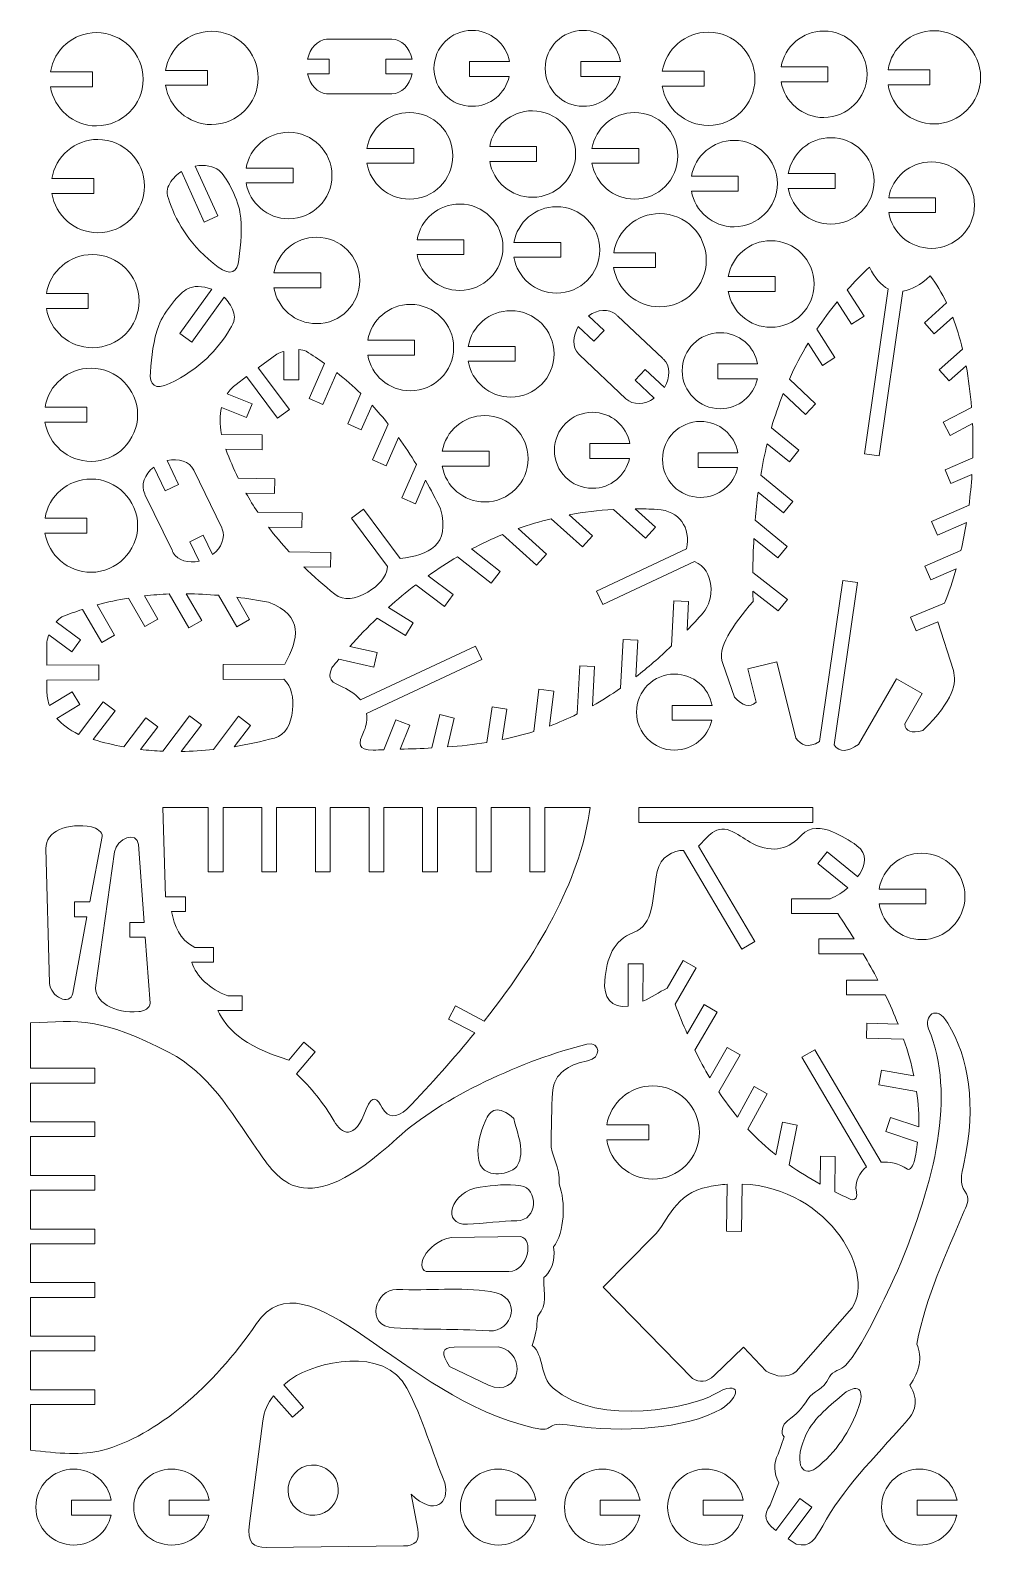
# Model space of a CAD drawing. Header units: millimetres. Extents: x -44 to 217, y -20 to 184.
# Drawn here: x 89.8 to 217.1, y -19.6 to 183.7 of the extents above; entities that cross this region are included whole.
import ezdxf

# ---------------------------------------------------------------- set-up
doc = ezdxf.new("R2010")
doc.units = ezdxf.units.MM
doc.linetypes.add('K5LT_THIN', pattern=[0])
doc.layers.add('Layer 1', color=7, linetype='Continuous')

msp = doc.modelspace()

# ---------------------------------------------------------------- linework, layer by layer
at = {"layer": 'Layer 1', "color": 7, "linetype": 'K5LT_THIN', "lineweight": 18}
for p, q in [((129.46, 182.53), (129.46, 182.53)), ((129.46, 182.53), (129.46, 182.53)), ((138.04, 182.53), (129.83, 182.53)), ((126.93, 179.88), (129.82, 179.88)), ((129.82, 179.88), (129.82, 177.89)), ((137.4, 177.89), (137.4, 179.88)), ((137.4, 179.88), (140.93, 179.88)), ((148.63, 177.55), (148.63, 179.54)), ((148.63, 179.54), (153.97, 179.54)), ((163.51, 177.55), (163.51, 179.54)), ((163.51, 179.54), (168.85, 179.54)), ((98.12, 178.18), (92.5, 178.18)), ((98.12, 176.18), (98.12, 178.18)), ((113.53, 178.37), (107.91, 178.37)), ((113.53, 176.37), (113.53, 178.37)), ((129.82, 177.89), (126.93, 177.89)), ((140.93, 177.89), (137.4, 177.89)), ((153.93, 177.55), (148.63, 177.55)), ((168.81, 177.55), (163.51, 177.55)), ((180.05, 178.25), (174.43, 178.25)), ((180.05, 176.25), (180.05, 178.25)), ((190.35, 178.84), (196.62, 178.84)), ((196.62, 178.84), (196.62, 176.85)), ((210.28, 178.45), (204.66, 178.45)), ((210.28, 176.45), (210.28, 178.45)), ((92.5, 176.18), (98.12, 176.18)), ((107.91, 176.37), (113.53, 176.37)), ((129.46, 175.24), (129.64, 175.23)), ((129.64, 175.23), (138.22, 175.23)), ((174.43, 176.25), (180.05, 176.25)), ((196.62, 176.85), (190.35, 176.85)), ((204.66, 176.45), (210.28, 176.45)), ((134.87, 167.91), (141.14, 167.91)), ((141.14, 167.91), (141.14, 165.92)), ((151.32, 168.15), (157.59, 168.15)), ((157.59, 168.15), (157.59, 166.16)), ((165.01, 167.91), (171.28, 167.91)), ((171.28, 167.91), (171.28, 165.92)), ((113.09, 158.04), (110.03, 164.82)), ((111.88, 165.55), (114.9, 158.86)), ((118.7, 165.27), (124.98, 165.27)), ((124.98, 165.27), (124.98, 163.28)), ((141.14, 165.92), (134.87, 165.92)), ((157.59, 166.16), (151.32, 166.16)), ((171.28, 165.92), (165.01, 165.92)), ((98.3, 163.88), (92.69, 163.88)), ((98.3, 161.88), (98.3, 163.88)), ((124.98, 163.28), (118.7, 163.28)), ((178.34, 164.19), (184.61, 164.19)), ((184.61, 164.19), (184.61, 162.2)), ((191.31, 164.55), (197.58, 164.55)), ((197.58, 164.55), (197.58, 162.56)), ((92.68, 161.88), (98.3, 161.88)), ((184.61, 162.2), (178.34, 162.2)), ((197.58, 162.56), (191.31, 162.56)), ((204.75, 161.31), (211.03, 161.31)), ((211.03, 161.31), (211.03, 159.32)), ((114.9, 158.86), (113.09, 158.04)), ((211.03, 159.32), (204.75, 159.32)), ((141.59, 155.66), (147.87, 155.66)), ((147.87, 155.66), (147.87, 153.68)), ((154.56, 155.3), (160.84, 155.3)), ((160.84, 155.3), (160.84, 153.32)), ((147.87, 153.68), (141.59, 153.68)), ((160.84, 153.32), (154.56, 153.32)), ((173.54, 153.94), (167.93, 153.94)), ((173.54, 151.94), (173.54, 153.94)), ((122.42, 151.22), (128.7, 151.22)), ((128.7, 151.22), (128.7, 149.23)), ((167.92, 151.94), (173.54, 151.94)), ((183.26, 150.74), (189.53, 150.74)), ((189.53, 150.74), (189.53, 148.75)), ((97.57, 148.47), (91.95, 148.47)), ((97.57, 146.47), (97.57, 148.47)), ((114.09, 149.05), (109.81, 143.09)), ((128.7, 149.23), (122.42, 149.23)), ((189.53, 148.75), (183.26, 148.75)), ((201.45, 145.45), (199.21, 148.95)), ((204.69, 149.08), (201.53, 127.01)), ((203.49, 126.73), (206.66, 148.77)), ((91.95, 146.47), (97.57, 146.47)), ((111.43, 141.93), (115.76, 147.98)), ((197.86, 147.37), (199.78, 144.38)), ((212.51, 147.21), (209.53, 144.56)), ((164.55, 145.5), (166.64, 143.52)), ((168.2, 145.69), (168.2, 145.69)), ((168.2, 145.69), (168.2, 145.69)), ((174.44, 139.8), (168.48, 145.43)), ((199.78, 144.38), (201.45, 145.45)), ((209.53, 144.56), (210.85, 143.08)), ((210.85, 143.08), (213.33, 145.28)), ((109.81, 143.09), (111.43, 141.93)), ((165.28, 142.07), (163.18, 144.05)), ((166.64, 143.52), (165.28, 142.07)), ((197.56, 139.91), (195.14, 143.68)), ((122.81, 140.36), (120.33, 138.52)), ((123.77, 136.89), (123.76, 140.71)), ((125.75, 140.96), (125.76, 136.9)), ((134.99, 142.22), (141.26, 142.22)), ((141.26, 142.22), (141.26, 140.23)), ((148.44, 141.37), (154.71, 141.37)), ((154.71, 141.37), (154.71, 139.39)), ((163.19, 140.39), (163.33, 140.26)), ((193.97, 141.83), (195.89, 138.84)), ((214.64, 141.03), (211.52, 138.25)), ((120.33, 138.52), (124.49, 132.95)), ((127.14, 134.41), (129.19, 139.11)), ((141.26, 140.23), (134.99, 140.23)), ((154.71, 139.39), (148.44, 139.39)), ((163.33, 140.26), (169.56, 134.36)), ((170.79, 136.86), (172.15, 138.31)), ((172.15, 138.31), (174.72, 135.88)), ((181.86, 137.04), (181.86, 139.03)), ((181.86, 139.03), (187.2, 139.03)), ((195.89, 138.84), (197.56, 139.91)), ((211.52, 138.25), (212.84, 136.76)), ((212.84, 136.76), (215.12, 138.79)), ((118.73, 137.33), (117.35, 136.3)), ((122.9, 131.76), (118.73, 137.33)), ((125.76, 136.9), (123.77, 136.89)), ((130.83, 137.89), (128.97, 133.61)), ((173.36, 134.43), (170.79, 136.86)), ((187.17, 137.04), (181.86, 137.04)), ((194.97, 133.69), (191.45, 137.01)), ((116.18, 135.03), (119.49, 133.68)), ((128.97, 133.61), (127.14, 134.41)), ((132.3, 131.02), (134.06, 135.06)), ((190.62, 135.06), (193.6, 132.24)), ((97.38, 133.24), (91.77, 133.24)), ((97.38, 131.24), (97.38, 133.24)), ((118.74, 131.84), (115.4, 133.2)), ((119.49, 133.68), (118.74, 131.84)), ((124.49, 132.95), (122.9, 131.76)), ((135.56, 133.52), (134.12, 130.22)), ((193.6, 132.24), (194.97, 133.69)), ((215.85, 133.21), (212.05, 131.23)), ((91.76, 131.24), (97.38, 131.24)), ((134.12, 130.22), (132.3, 131.02)), ((135.64, 126.17), (137.74, 130.98)), ((192.71, 127.46), (189.04, 130.45)), ((212.05, 131.23), (212.98, 129.46)), ((212.98, 129.46), (215.98, 131.04)), ((115.39, 129.6), (120.85, 129.52)), ((120.85, 129.52), (120.83, 127.54)), ((139.11, 129.16), (137.46, 125.37)), ((164.74, 126.38), (164.74, 128.36)), ((164.74, 128.36), (170.08, 128.36)), ((188.48, 128.34), (191.45, 125.92)), ((108.12, 126.08), (109.66, 122.9)), ((120.83, 127.54), (116, 127.6)), ((137.46, 125.37), (135.64, 126.17)), ((144.96, 127.33), (151.23, 127.33)), ((151.23, 127.33), (151.23, 125.34)), ((170.05, 126.38), (164.74, 126.38)), ((179.22, 125.15), (179.22, 127.14)), ((179.22, 127.14), (184.56, 127.14)), ((191.45, 125.92), (192.71, 127.46)), ((201.53, 127.01), (203.49, 126.73)), ((216, 126.44), (212.3, 124.83)), ((107.87, 122.03), (106.33, 125.21)), ((115.43, 117.08), (111.69, 124.8)), ((139.55, 121.08), (141.5, 125.56)), ((151.23, 125.34), (144.96, 125.34)), ((184.52, 125.15), (179.22, 125.15)), ((191.91, 120.61), (187.61, 124.11)), ((212.3, 124.83), (213.09, 123)), ((213.09, 123), (215.9, 124.22)), ((109.66, 122.9), (107.87, 122.03)), ((117.63, 123.73), (122.54, 123.66)), ((122.54, 123.66), (122.51, 121.67)), ((142.74, 123.44), (141.37, 120.29)), ((105.2, 121.45), (108.78, 114.07)), ((122.51, 121.67), (118.68, 121.72)), ((141.37, 120.29), (139.55, 121.08)), ((187.26, 121.83), (190.65, 119.07)), ((190.65, 119.07), (191.91, 120.61)), ((215.51, 120.1), (210.5, 117.92)), ((97.38, 118.38), (91.77, 118.38)), ((97.38, 116.38), (97.38, 118.38)), ((120.25, 119.19), (126.21, 119.1)), ((126.21, 119.1), (126.18, 117.11)), ((132.81, 118.38), (134.4, 119.57)), ((137.65, 111.87), (132.81, 118.38)), ((134.4, 119.57), (139.34, 112.96)), ((159.56, 118.3), (163.74, 114.52)), ((165.08, 116), (161.96, 118.82)), ((167.91, 119.54), (172.2, 115.67)), ((173.53, 117.15), (170.79, 119.63)), ((191.15, 114.58), (186.86, 118.08)), ((210.5, 117.92), (211.29, 116.1)), ((91.76, 116.38), (97.38, 116.38)), ((111.18, 115.21), (112.97, 116.08)), ((112.97, 116.08), (114.22, 113.49)), ((115.51, 116.91), (115.43, 117.08)), ((126.18, 117.11), (121.68, 117.18)), ((153.04, 116.17), (157.6, 112.05)), ((158.93, 113.53), (155.12, 116.97)), ((163.74, 114.52), (165.08, 116)), ((172.2, 115.67), (173.53, 117.15)), ((211.29, 116.1), (215.17, 117.79)), ((112.43, 112.62), (111.18, 115.21)), ((124.46, 113.86), (130.04, 113.78)), ((152.74, 111.24), (148.9, 114.24)), ((177.69, 114.26), (165.62, 108.59)), ((186.7, 115.65), (189.89, 113.04)), ((189.89, 113.04), (191.15, 114.58)), ((214.43, 114.02), (209.6, 111.92)), ((108.95, 113.73), (108.95, 113.73)), ((130.01, 111.8), (126.42, 111.85)), ((130.04, 113.78), (130.01, 111.8)), ((147.01, 113.2), (151.52, 109.67)), ((157.6, 112.05), (158.93, 113.53)), ((166.47, 106.79), (178.74, 112.56)), ((209.6, 111.92), (210.39, 110.09)), ((146.45, 108.14), (143.08, 110.66)), ((151.52, 109.67), (152.74, 111.24)), ((191.19, 107.49), (186.56, 111.11)), ((198.6, 110.01), (195.5, 88.44)), ((200.57, 109.73), (198.6, 110.01)), ((210.39, 110.09), (213.8, 111.58)), ((105.07, 107.96), (106.87, 104.85)), ((111.04, 103.67), (108.41, 108.21)), ((110.69, 108.24), (112.76, 104.66)), ((117.45, 103.8), (115, 108.03)), ((117.45, 107.77), (119.17, 104.8)), ((141.41, 109.43), (145.27, 106.55)), ((145.27, 106.55), (146.45, 108.14)), ((165.62, 108.59), (166.47, 106.79)), ((186.57, 108.58), (189.96, 105.93)), ((197.45, 87.98), (200.57, 109.73)), ((99.37, 101.71), (96.79, 106.15)), ((98.75, 106.75), (101.09, 102.71)), ((105.15, 103.85), (102.94, 107.66)), ((141.08, 104.35), (137.77, 106.39)), ((175.97, 107.3), (175.66, 101.25)), ((177.96, 107.19), (175.97, 107.3)), ((177.76, 103.36), (177.96, 107.19)), ((189.96, 105.93), (191.19, 107.49)), ((212.23, 106.98), (207.65, 105.1)), ((93.26, 104.48), (96.54, 102.07)), ((106.87, 104.85), (105.15, 103.85)), ((112.76, 104.66), (111.04, 103.67)), ((119.17, 104.8), (117.45, 103.8)), ((136.26, 104.99), (140.03, 102.66)), ((140.03, 102.66), (141.08, 104.35)), ((207.65, 105.1), (208.41, 103.26)), ((208.41, 103.26), (211.32, 104.46)), ((211.32, 104.46), (213.43, 97.97)), ((92, 101.76), (92.02, 98.66)), ((95.37, 100.47), (92.28, 102.73)), ((96.54, 102.07), (95.37, 100.47)), ((101.09, 102.71), (99.37, 101.71)), ((169.18, 102.13), (168.85, 95.59)), ((171.17, 102.03), (169.18, 102.13)), ((170.91, 97.12), (171.17, 102.03)), ((136.24, 100.36), (132.59, 101.17)), ((149.41, 101.23), (134.04, 94.01)), ((135.81, 98.41), (136.24, 100.36)), ((150.25, 99.43), (149.41, 101.23)), ((92.02, 98.66), (98.97, 98.71)), ((98.97, 98.71), (98.98, 96.72)), ((115.62, 98.76), (123.87, 98.81)), ((115.63, 96.77), (115.62, 98.76)), ((131.11, 99.46), (135.81, 98.41)), ((134.82, 92.18), (150.25, 99.43)), ((163.38, 98.59), (163.04, 92.13)), ((165.36, 98.49), (163.38, 98.59)), ((165.09, 93.21), (165.36, 98.49)), ((184.12, 94.4), (182.56, 98.89)), ((189.75, 99.12), (185.89, 98.16)), ((185.89, 98.16), (187, 93.72)), ((192.3, 88.91), (189.75, 99.12)), ((98.98, 96.72), (92.02, 96.68)), ((92.02, 96.68), (92.03, 94.95)), ((123.75, 96.81), (115.63, 96.77)), ((205.8, 96.85), (200.72, 88.05)), ((209.24, 94.86), (205.8, 96.85)), ((92.36, 93.25), (95.42, 95.12)), ((95.42, 95.12), (96.45, 93.42)), ((96.26, 89.39), (99.57, 93.75)), ((99.57, 93.75), (101.15, 92.55)), ((157.92, 95.44), (157.24, 89.79)), ((159.9, 95.2), (157.92, 95.44)), ((159.33, 90.51), (159.9, 95.2)), ((206.91, 90.82), (209.24, 94.86)), ((96.45, 93.42), (93.37, 91.54)), ((101.15, 92.55), (98.24, 88.71)), ((102.32, 87.72), (105.29, 91.63)), ((105.29, 91.63), (106.87, 90.43)), ((107.53, 87.13), (111.13, 91.88)), ((111.13, 91.88), (112.72, 90.68)), ((114.32, 87.37), (117.69, 91.82)), ((117.69, 91.82), (119.27, 90.61)), ((144.64, 92.04), (143.59, 87.58)), ((146.57, 91.58), (144.64, 92.04)), ((145.66, 87.71), (146.57, 91.58)), ((151.64, 93.07), (150.95, 88.32)), ((153.6, 92.78), (151.64, 93.07)), ((153.01, 88.7), (153.6, 92.78)), ((175.75, 91.3), (175.75, 93.29)), ((175.75, 93.29), (181.09, 93.29)), ((106.87, 90.43), (104.56, 87.38)), ((112.72, 90.68), (110, 87.1)), ((119.27, 90.61), (117.1, 87.75)), ((138.76, 91.36), (137.16, 87.34)), ((140.61, 90.62), (138.76, 91.36)), ((139.33, 87.41), (140.61, 90.62)), ((181.05, 91.3), (175.75, 91.3)), ((107.53, 79.6), (113.62, 79.6)), ((107.92, 67.64), (107.53, 79.6)), ((113.62, 79.6), (113.62, 70.96)), ((115.61, 70.96), (115.61, 79.6)), ((115.61, 79.6), (120.8, 79.6)), ((120.8, 79.6), (120.8, 70.96)), ((122.79, 70.96), (122.79, 79.6)), ((122.79, 79.6), (127.98, 79.6)), ((127.98, 79.6), (127.98, 70.96)), ((129.97, 70.96), (129.97, 79.6)), ((129.97, 79.6), (135.16, 79.6)), ((135.16, 79.6), (135.16, 70.96)), ((137.15, 70.96), (137.15, 79.6)), ((137.15, 79.6), (142.34, 79.6)), ((142.34, 79.6), (142.34, 70.96)), ((144.33, 70.96), (144.33, 79.6)), ((144.33, 79.6), (149.52, 79.6)), ((149.52, 79.6), (149.52, 70.96)), ((151.51, 70.96), (151.51, 79.6)), ((151.51, 79.6), (156.7, 79.6)), ((156.7, 79.6), (156.7, 70.96)), ((158.69, 70.96), (158.69, 79.6)), ((158.69, 79.6), (164.76, 79.6)), ((194.61, 79.6), (171.27, 79.6)), ((171.27, 79.6), (171.27, 77.61)), ((194.61, 77.61), (194.61, 79.6)), ((171.27, 77.61), (194.61, 77.61)), ((99.41, 75.7), (97.77, 66.95)), ((92.39, 56.08), (91.89, 74.1)), ((101.07, 73.65), (98.56, 55.8)), ((105.06, 64.21), (104.29, 74.64)), ((185.09, 60.63), (177.29, 73.85)), ((179.27, 74.42), (186.81, 61.64)), ((195.26, 72.09), (196.51, 73.64)), ((196.51, 73.64), (200.61, 70.33)), ((199.29, 68.85), (195.26, 72.09)), ((113.62, 70.96), (115.61, 70.96)), ((120.8, 70.96), (122.79, 70.96)), ((127.98, 70.96), (129.97, 70.96)), ((135.16, 70.96), (137.15, 70.96)), ((142.34, 70.96), (144.33, 70.96)), ((149.52, 70.96), (151.51, 70.96)), ((156.7, 70.96), (158.69, 70.96)), ((110.58, 67.64), (107.92, 67.64)), ((110.58, 65.65), (110.58, 67.64)), ((191.75, 65.38), (191.75, 67.37)), ((191.75, 67.37), (196.93, 67.37)), ((203.46, 68.68), (209.74, 68.68)), ((209.74, 68.68), (209.74, 66.69)), ((97.77, 66.95), (95.74, 66.95)), ((95.74, 66.95), (95.74, 64.96)), ((108.73, 65.65), (110.58, 65.65)), ((197.94, 65.38), (191.75, 65.38)), ((209.74, 66.69), (203.46, 66.69)), ((97.39, 64.96), (95.48, 54.74)), ((95.74, 64.96), (97.39, 64.96)), ((103.15, 62.22), (103.15, 64.21)), ((103.15, 64.21), (105.06, 64.21)), ((105.2, 62.22), (103.15, 62.22)), ((105.85, 53.38), (105.2, 62.22)), ((186.81, 61.64), (185.09, 60.63)), ((195.39, 60.01), (195.39, 61.99)), ((195.39, 61.99), (200.14, 61.99)), ((114.33, 60.85), (111.83, 60.85)), ((114.33, 58.86), (114.33, 60.85)), ((175.1, 55.4), (177.24, 59.12)), ((177.24, 59.12), (178.96, 58.12)), ((201.34, 60), (195.39, 60.01)), ((111.41, 58.84), (111.42, 58.86)), ((111.42, 58.86), (114.33, 58.86)), ((169.85, 52.98), (169.86, 58.67)), ((169.86, 58.67), (171.85, 58.67)), ((171.85, 58.67), (171.84, 53.64)), ((178.96, 58.12), (176.16, 53.26)), ((199.09, 54.49), (199.09, 56.48)), ((199.09, 56.48), (203.29, 56.48)), ((118.18, 54.37), (116.26, 54.37)), ((118.18, 52.39), (118.18, 54.37)), ((146.75, 53.02), (145.82, 51.26)), ((150.59, 50.99), (146.75, 53.02)), ((177.77, 49.27), (180.04, 53.19)), ((180.04, 53.19), (181.76, 52.2)), ((204.29, 54.49), (199.09, 54.49)), ((114.92, 52.39), (118.18, 52.39)), ((145.82, 51.26), (149.32, 49.41)), ((181.76, 52.2), (178.8, 47.07)), ((89.81, 44.66), (89.81, 50.74)), ((201.76, 48.71), (201.81, 50.7)), ((201.81, 50.7), (206, 50.59)), ((126.45, 48.16), (124.4, 45.76)), ((125.44, 43.92), (127.96, 46.87)), ((127.96, 46.87), (126.45, 48.16)), ((180.79, 43.39), (183.13, 47.44)), ((183.13, 47.44), (184.85, 46.45)), ((193.13, 46.14), (194.84, 47.15)), ((194.84, 47.15), (203.74, 32.06)), ((206.75, 48.58), (201.76, 48.71)), ((184.85, 46.45), (181.99, 41.49)), ((201.78, 31.47), (193.13, 46.14)), ((98.45, 44.66), (89.81, 44.66)), ((98.45, 42.68), (98.45, 44.66)), ((203.44, 42.44), (203.78, 44.4)), ((203.78, 44.4), (208.13, 43.64)), ((89.81, 37.48), (89.81, 42.68)), ((89.81, 42.68), (98.45, 42.68)), ((184.51, 38.1), (186.74, 42.2)), ((188.48, 41.25), (185.91, 36.51)), ((186.74, 42.2), (188.48, 41.25)), ((208.49, 41.56), (203.44, 42.44)), ((98.45, 37.48), (89.81, 37.48)), ((98.45, 35.5), (98.45, 37.48)), ((172.61, 37.07), (167, 37.07)), ((172.61, 35.07), (172.61, 37.07)), ((189.66, 33.05), (190.54, 37.43)), ((190.54, 37.43), (192.49, 37.03)), ((192.49, 37.03), (191.42, 31.72)), ((204.38, 36.19), (205.01, 38.07)), ((205.01, 38.07), (208.77, 36.81)), ((89.81, 30.3), (89.81, 35.5)), ((89.81, 35.5), (98.45, 35.5)), ((166.99, 35.07), (172.61, 35.07)), ((208.62, 34.76), (204.38, 36.19)), ((195.56, 29.15), (195.62, 32.88)), ((195.62, 32.88), (197.6, 32.85)), ((197.6, 32.85), (197.53, 28.11)), ((98.45, 30.3), (89.81, 30.3)), ((98.45, 28.32), (98.45, 30.3)), ((183.04, 22.84), (183.12, 29.12)), ((185.11, 29.15), (185.02, 22.81)), ((89.81, 23.12), (89.81, 28.32)), ((89.81, 28.32), (98.45, 28.32)), ((98.45, 23.12), (89.81, 23.12)), ((98.45, 21.14), (98.45, 23.12)), ((185.02, 22.81), (183.04, 22.84)), ((89.81, 15.94), (89.81, 21.14)), ((89.81, 21.14), (98.45, 21.14)), ((155.48, 22.11), (146.21, 21.98)), ((173.23, 22.11), (166.52, 15.35)), ((98.45, 15.94), (89.81, 15.94)), ((98.45, 13.96), (98.45, 15.94)), ((166.52, 15.35), (178.48, 3.08)), ((89.81, 8.76), (89.81, 13.96)), ((89.81, 13.96), (98.45, 13.96)), ((192.37, 4.01), (199.51, 12.14)), ((98.45, 8.76), (89.81, 8.76)), ((98.45, 6.78), (98.45, 8.76)), ((89.81, 1.58), (89.81, 6.78)), ((89.81, 6.78), (98.45, 6.78)), ((152.5, 7.35), (146.54, 7.28)), ((181.37, 3.51), (185.3, 7.28)), ((185.3, 7.28), (188.36, 4.09)), ((145.95, 4.7), (151.18, 2.18)), ((123.73, 2.23), (126.39, -0.8)), ((98.45, 1.58), (89.81, 1.58)), ((98.45, -0.4), (98.45, 1.58)), ((124.9, -2.11), (122.35, 0.78)), ((89.81, -6.49), (89.81, -0.4)), ((89.81, -0.4), (98.45, -0.4)), ((126.39, -0.8), (124.9, -2.11)), ((120.93, -2.57), (119.15, -16.34)), ((190.75, -4.73), (189.95, -7.03)), ((190.06, -10.9), (188.86, -13.87)), ((95.31, -15.22), (95.31, -13.23)), ((95.31, -13.23), (100.65, -13.23)), ((108.41, -15.22), (108.41, -13.23)), ((108.41, -13.23), (113.75, -13.23)), ((141.68, -17.11), (140.82, -12.41)), ((152.15, -15.22), (152.15, -13.23)), ((152.15, -13.23), (157.49, -13.23)), ((166.11, -15.22), (166.11, -13.23)), ((166.11, -13.23), (171.45, -13.23)), ((179.92, -15.22), (179.92, -13.23)), ((179.92, -13.23), (185.26, -13.23)), ((189.66, -17.26), (192.87, -12.97)), ((194.46, -14.16), (191.3, -18.39)), ((192.87, -12.97), (194.46, -14.16)), ((208.56, -15.22), (208.56, -13.23)), ((208.56, -13.23), (213.9, -13.23)), ((100.61, -15.22), (95.31, -15.22)), ((113.71, -15.22), (108.41, -15.22)), ((157.45, -15.22), (152.15, -15.22)), ((171.41, -15.22), (166.11, -15.22)), ((185.22, -15.22), (179.92, -15.22)), ((213.86, -15.22), (208.56, -15.22)), ((189.36, -17.06), (189.66, -17.26)), ((121.39, -19.55), (139.77, -19.34)), ((191.3, -18.39), (192.38, -19.12))]:
    msp.add_line(p, q, dxfattribs=at)
for points, knots in [([(92.5, 178.18), (92.99, 181.15), (95.56, 183.42), (98.66, 183.42), (102.11, 183.42), (104.91, 180.62), (104.91, 173.72), (102.11, 170.93), (98.66, 170.93)], [0, 0, 0, 0, 0.333333, 0.333333, 0.333333, 0.666667, 0.666667, 1, 1, 1, 1]), ([(107.91, 178.37), (108.4, 181.33), (110.97, 183.6), (114.07, 183.6), (117.52, 183.6), (120.32, 180.8), (120.32, 173.91), (117.52, 171.11), (114.07, 171.11)], [0, 0, 0, 0, 0.333333, 0.333333, 0.333333, 0.666667, 0.666667, 1, 1, 1, 1]), ([(153.97, 179.54), (153.54, 181.92), (151.46, 183.73), (148.95, 183.73), (146.14, 183.73), (143.86, 181.45), (143.86, 178.64), (143.86, 175.83), (146.14, 173.55), (148.95, 173.55)], [0, 0, 0, 0, 0.333333, 0.333333, 0.333333, 0.666667, 0.666667, 0.666667, 1, 1, 1, 1]), ([(168.85, 179.54), (168.42, 181.92), (166.34, 183.73), (163.84, 183.73), (161.03, 183.73), (158.75, 181.45), (158.75, 178.64), (158.75, 175.83), (161.03, 173.55), (163.84, 173.55)], [0, 0, 0, 0, 0.333333, 0.333333, 0.333333, 0.666667, 0.666667, 0.666667, 1, 1, 1, 1]), ([(174.43, 178.25), (174.92, 181.21), (177.49, 183.48), (180.59, 183.48), (184.04, 183.48), (186.84, 180.68), (186.84, 173.79), (184.04, 170.99), (180.59, 170.99)], [0, 0, 0, 0, 0.333333, 0.333333, 0.333333, 0.666667, 0.666667, 1, 1, 1, 1]), ([(196.05, 172.05), (199.25, 172.05), (201.85, 174.65), (201.85, 177.84), (201.85, 181.04), (199.25, 183.64), (196.05, 183.64), (193.19, 183.64), (190.82, 181.56), (190.35, 178.84)], [0, 0, 0, 0, 0.333333, 0.333333, 0.333333, 0.666667, 0.666667, 0.666667, 1, 1, 1, 1]), ([(204.66, 178.45), (205.14, 181.41), (207.72, 183.68), (210.82, 183.68), (214.27, 183.68), (217.06, 180.88), (217.06, 173.99), (214.27, 171.19), (210.82, 171.19)], [0, 0, 0, 0, 0.333333, 0.333333, 0.333333, 0.666667, 0.666667, 1, 1, 1, 1]), ([(140.93, 179.88), (140.6, 181.41), (139.51, 182.54), (138.22, 182.54), (138.16, 182.54), (138.1, 182.53), (138.04, 182.53)], [0, 0, 0, 0, 0.5, 0.5, 0.5, 1, 1, 1, 1]), ([(157.03, 161.37), (160.23, 161.37), (162.82, 163.96), (162.82, 167.16), (162.82, 170.36), (160.23, 172.95), (157.03, 172.95), (154.17, 172.95), (151.79, 170.88), (151.32, 168.15)], [0, 0, 0, 0, 0.333333, 0.333333, 0.333333, 0.666667, 0.666667, 0.666667, 1, 1, 1, 1]), ([(140.58, 161.12), (143.78, 161.12), (146.37, 163.72), (146.37, 166.92), (146.37, 170.12), (143.78, 172.71), (140.58, 172.71), (137.72, 172.71), (135.34, 170.64), (134.87, 167.91)], [0, 0, 0, 0, 0.333333, 0.333333, 0.333333, 0.666667, 0.666667, 0.666667, 1, 1, 1, 1]), ([(170.72, 161.12), (173.92, 161.12), (176.51, 163.72), (176.51, 166.92), (176.51, 170.12), (173.92, 172.71), (170.72, 172.71), (167.86, 172.71), (165.48, 170.64), (165.01, 167.91)], [0, 0, 0, 0, 0.333333, 0.333333, 0.333333, 0.666667, 0.666667, 0.666667, 1, 1, 1, 1]), ([(92.69, 163.88), (93.17, 166.84), (95.74, 169.11), (98.85, 169.11), (102.29, 169.11), (105.09, 166.31), (105.09, 159.42), (102.29, 156.62), (98.85, 156.62)], [0, 0, 0, 0, 0.333333, 0.333333, 0.333333, 0.666667, 0.666667, 1, 1, 1, 1]), ([(124.41, 158.48), (127.61, 158.48), (130.2, 161.08), (130.2, 164.28), (130.2, 167.47), (127.61, 170.07), (124.41, 170.07), (121.55, 170.07), (119.17, 168), (118.7, 165.27)], [0, 0, 0, 0, 0.333333, 0.333333, 0.333333, 0.666667, 0.666667, 0.666667, 1, 1, 1, 1]), ([(184.04, 157.4), (187.24, 157.4), (189.84, 160), (189.84, 163.2), (189.84, 166.39), (187.24, 168.99), (184.04, 168.99), (181.19, 168.99), (178.81, 166.91), (178.34, 164.19)], [0, 0, 0, 0, 0.333333, 0.333333, 0.333333, 0.666667, 0.666667, 0.666667, 1, 1, 1, 1]), ([(197.01, 157.76), (200.21, 157.76), (202.81, 160.36), (202.81, 163.56), (202.81, 166.75), (200.21, 169.35), (197.01, 169.35), (194.15, 169.35), (191.78, 167.27), (191.31, 164.55)], [0, 0, 0, 0, 0.333333, 0.333333, 0.333333, 0.666667, 0.666667, 0.666667, 1, 1, 1, 1]), ([(210.46, 154.52), (213.66, 154.52), (216.25, 157.11), (216.25, 160.31), (216.25, 163.51), (213.66, 166.11), (210.46, 166.11), (207.6, 166.11), (205.23, 164.03), (204.75, 161.31)], [0, 0, 0, 0, 0.333333, 0.333333, 0.333333, 0.666667, 0.666667, 0.666667, 1, 1, 1, 1]), ([(147.3, 148.88), (150.5, 148.88), (153.09, 151.47), (153.09, 154.67), (153.09, 157.87), (150.5, 160.46), (147.3, 160.46), (144.44, 160.46), (142.07, 158.39), (141.59, 155.66)], [0, 0, 0, 0, 0.333333, 0.333333, 0.333333, 0.666667, 0.666667, 0.666667, 1, 1, 1, 1]), ([(160.27, 148.52), (163.47, 148.52), (166.06, 151.11), (166.06, 154.31), (166.06, 157.51), (163.47, 160.1), (160.27, 160.1), (157.41, 160.1), (155.03, 158.03), (154.56, 155.3)], [0, 0, 0, 0, 0.333333, 0.333333, 0.333333, 0.666667, 0.666667, 0.666667, 1, 1, 1, 1]), ([(167.93, 153.94), (168.41, 156.91), (170.98, 159.18), (174.09, 159.18), (177.53, 159.18), (180.33, 156.38), (180.33, 149.48), (177.53, 146.69), (174.09, 146.69)], [0, 0, 0, 0, 0.333333, 0.333333, 0.333333, 0.666667, 0.666667, 1, 1, 1, 1]), ([(128.13, 144.43), (131.33, 144.43), (133.92, 147.03), (133.92, 150.23), (133.92, 153.43), (131.33, 156.02), (128.13, 156.02), (125.27, 156.02), (122.9, 153.95), (122.42, 151.22)], [0, 0, 0, 0, 0.333333, 0.333333, 0.333333, 0.666667, 0.666667, 0.666667, 1, 1, 1, 1]), ([(188.97, 143.95), (192.17, 143.95), (194.76, 146.55), (194.76, 149.75), (194.76, 152.95), (192.17, 155.54), (188.97, 155.54), (186.11, 155.54), (183.73, 153.47), (183.26, 150.74)], [0, 0, 0, 0, 0.333333, 0.333333, 0.333333, 0.666667, 0.666667, 0.666667, 1, 1, 1, 1]), ([(91.95, 148.47), (92.44, 151.43), (95.01, 153.7), (98.11, 153.7), (101.56, 153.7), (104.36, 150.9), (104.36, 144.01), (101.56, 141.21), (98.11, 141.21)], [0, 0, 0, 0, 0.333333, 0.333333, 0.333333, 0.666667, 0.666667, 1, 1, 1, 1]), ([(140.7, 135.43), (143.9, 135.43), (146.49, 138.02), (146.49, 141.22), (146.49, 144.42), (143.9, 147.01), (140.7, 147.01), (137.84, 147.01), (135.46, 144.94), (134.99, 142.22)], [0, 0, 0, 0, 0.333333, 0.333333, 0.333333, 0.666667, 0.666667, 0.666667, 1, 1, 1, 1]), ([(154.15, 134.59), (157.34, 134.59), (159.94, 137.18), (159.94, 140.38), (159.94, 143.58), (157.34, 146.17), (154.15, 146.17), (151.29, 146.17), (148.91, 144.1), (148.44, 141.37)], [0, 0, 0, 0, 0.333333, 0.333333, 0.333333, 0.666667, 0.666667, 0.666667, 1, 1, 1, 1]), ([(187.2, 139.03), (186.78, 141.41), (184.69, 143.22), (182.19, 143.22), (179.38, 143.22), (177.1, 140.94), (177.1, 138.13), (177.1, 135.31), (179.38, 133.03), (182.19, 133.03)], [0, 0, 0, 0, 0.333333, 0.333333, 0.333333, 0.666667, 0.666667, 0.666667, 1, 1, 1, 1]), ([(91.77, 133.24), (92.25, 136.21), (94.83, 138.47), (97.93, 138.47), (101.38, 138.47), (104.17, 135.67), (104.17, 128.78), (101.38, 125.98), (97.93, 125.98)], [0, 0, 0, 0, 0.333333, 0.333333, 0.333333, 0.666667, 0.666667, 1, 1, 1, 1]), ([(170.08, 128.36), (169.66, 130.75), (167.58, 132.55), (165.07, 132.55), (162.26, 132.55), (159.98, 130.27), (159.98, 127.46), (159.98, 124.65), (162.26, 122.37), (165.07, 122.37)], [0, 0, 0, 0, 0.333333, 0.333333, 0.333333, 0.666667, 0.666667, 0.666667, 1, 1, 1, 1]), ([(150.66, 120.54), (153.86, 120.54), (156.46, 123.13), (156.46, 126.33), (156.46, 129.53), (153.86, 132.12), (150.66, 132.12), (147.8, 132.12), (145.43, 130.05), (144.96, 127.33)], [0, 0, 0, 0, 0.333333, 0.333333, 0.333333, 0.666667, 0.666667, 0.666667, 1, 1, 1, 1]), ([(184.56, 127.14), (184.13, 129.52), (182.05, 131.33), (179.55, 131.33), (176.74, 131.33), (174.46, 129.05), (174.46, 126.24), (174.46, 123.43), (176.74, 121.15), (179.55, 121.15)], [0, 0, 0, 0, 0.333333, 0.333333, 0.333333, 0.666667, 0.666667, 0.666667, 1, 1, 1, 1]), ([(91.77, 118.38), (92.25, 121.35), (94.83, 123.61), (97.93, 123.61), (101.38, 123.61), (104.17, 120.81), (104.17, 113.92), (101.38, 111.12), (97.93, 111.12)], [0, 0, 0, 0, 0.333333, 0.333333, 0.333333, 0.666667, 0.666667, 1, 1, 1, 1]), ([(181.09, 93.29), (180.66, 95.67), (178.58, 97.48), (176.07, 97.48), (173.26, 97.48), (170.98, 95.2), (170.98, 92.38), (170.98, 89.57), (173.26, 87.29), (176.07, 87.29)], [0, 0, 0, 0, 0.333333, 0.333333, 0.333333, 0.666667, 0.666667, 0.666667, 1, 1, 1, 1]), ([(209.17, 61.9), (212.37, 61.9), (214.96, 64.49), (214.96, 67.69), (214.96, 70.89), (212.37, 73.48), (209.17, 73.48), (206.31, 73.48), (203.94, 71.41), (203.46, 68.68)], [0, 0, 0, 0, 0.333333, 0.333333, 0.333333, 0.666667, 0.666667, 0.666667, 1, 1, 1, 1]), ([(167, 37.07), (167.48, 40.03), (170.05, 42.3), (173.16, 42.3), (176.6, 42.3), (179.4, 39.5), (179.4, 32.61), (176.6, 29.81), (173.16, 29.81)], [0, 0, 0, 0, 0.333333, 0.333333, 0.333333, 0.666667, 0.666667, 1, 1, 1, 1]), ([(146.21, 21.98), (142.65, 21.38), (141.07, 17.39), (145.26, 17.43), (150.32, 17.41), (153.89, 17.41)], [0, 0, 0, 0, 0.5, 0.5, 1, 1, 1, 1]), ([(100.65, -13.23), (100.22, -10.85), (98.14, -9.04), (95.63, -9.04), (92.82, -9.04), (90.54, -11.32), (90.54, -14.13), (90.54, -16.94), (92.82, -19.22), (95.63, -19.22)], [0, 0, 0, 0, 0.333333, 0.333333, 0.333333, 0.666667, 0.666667, 0.666667, 1, 1, 1, 1]), ([(113.75, -13.23), (113.32, -10.85), (111.24, -9.04), (108.74, -9.04), (105.93, -9.04), (103.65, -11.32), (103.65, -14.13), (103.65, -16.94), (105.93, -19.22), (108.74, -19.22)], [0, 0, 0, 0, 0.333333, 0.333333, 0.333333, 0.666667, 0.666667, 0.666667, 1, 1, 1, 1]), ([(157.49, -13.23), (157.06, -10.85), (154.98, -9.04), (152.48, -9.04), (149.67, -9.04), (147.39, -11.32), (147.39, -14.13), (147.39, -16.94), (149.67, -19.22), (152.48, -19.22)], [0, 0, 0, 0, 0.333333, 0.333333, 0.333333, 0.666667, 0.666667, 0.666667, 1, 1, 1, 1]), ([(171.45, -13.23), (171.02, -10.85), (168.94, -9.04), (166.44, -9.04), (163.62, -9.04), (161.34, -11.32), (161.34, -14.13), (161.34, -16.94), (163.62, -19.22), (166.44, -19.22)], [0, 0, 0, 0, 0.333333, 0.333333, 0.333333, 0.666667, 0.666667, 0.666667, 1, 1, 1, 1]), ([(185.26, -13.23), (184.83, -10.85), (182.75, -9.04), (180.24, -9.04), (177.43, -9.04), (175.15, -11.32), (175.15, -14.13), (175.15, -16.94), (177.43, -19.22), (180.24, -19.22)], [0, 0, 0, 0, 0.333333, 0.333333, 0.333333, 0.666667, 0.666667, 0.666667, 1, 1, 1, 1]), ([(213.9, -13.23), (213.47, -10.85), (211.39, -9.04), (208.89, -9.04), (206.07, -9.04), (203.79, -11.32), (203.79, -14.13), (203.79, -16.94), (206.07, -19.22), (208.89, -19.22)], [0, 0, 0, 0, 0.333333, 0.333333, 0.333333, 0.666667, 0.666667, 0.666667, 1, 1, 1, 1]), ([(131.02, -12.31), (130.77, -14.15), (129.08, -15.45), (125.39, -14.96), (124.1, -13.26), (124.34, -11.42)], [0, 0, 0, 0, 0.5, 0.5, 1, 1, 1, 1])]:
    msp.add_open_spline(points, degree=3, knots=knots, dxfattribs=at)
for points in [[(129.46, 182.53), (128.25, 182.42), (127.25, 181.33), (126.93, 179.88)], [(129.64, 182.54), (129.58, 182.54), (129.52, 182.53), (129.46, 182.53)], [(129.83, 182.53), (129.77, 182.53), (129.71, 182.54), (129.64, 182.54)], [(126.93, 177.89), (127.25, 176.43), (128.25, 175.34), (129.46, 175.24)], [(138.22, 175.23), (139.51, 175.23), (140.6, 176.35), (140.93, 177.89)], [(148.95, 173.55), (151.39, 173.55), (153.43, 175.26), (153.93, 177.55)], [(163.84, 173.55), (166.28, 173.55), (168.32, 175.26), (168.81, 177.55)], [(98.66, 170.93), (95.55, 170.93), (92.97, 173.21), (92.5, 176.18)], [(114.07, 171.11), (110.96, 171.11), (108.38, 173.39), (107.91, 176.37)], [(180.59, 170.99), (177.48, 170.99), (174.9, 173.27), (174.43, 176.25)], [(190.35, 176.85), (190.82, 174.13), (193.19, 172.05), (196.05, 172.05)], [(210.82, 171.19), (207.71, 171.19), (205.13, 173.47), (204.66, 176.45)], [(110.03, 164.82), (109.45, 164.44), (108.91, 163.92), (108.47, 163.21)], [(115.07, 164.97), (114.41, 165.49), (113.17, 165.78), (111.88, 165.55)], [(117.87, 159.37), (117.53, 161.43), (115.94, 164.28), (115.07, 164.97)], [(134.87, 165.92), (135.34, 163.2), (137.72, 161.12), (140.58, 161.12)], [(151.32, 166.16), (151.79, 163.44), (154.17, 161.37), (157.03, 161.37)], [(165.01, 165.92), (165.48, 163.2), (167.86, 161.12), (170.72, 161.12)], [(108.47, 163.21), (108.05, 162.54), (107.98, 161.99), (108.43, 160.75)], [(118.7, 163.28), (119.17, 160.56), (121.55, 158.48), (124.41, 158.48)], [(98.85, 156.62), (95.74, 156.62), (93.16, 158.9), (92.68, 161.88)], [(108.43, 160.75), (109.52, 157.76), (111.25, 154.83), (114.95, 152.02)], [(178.34, 162.2), (178.81, 159.48), (181.19, 157.4), (184.04, 157.4)], [(191.31, 162.56), (191.78, 159.84), (194.15, 157.76), (197.01, 157.76)], [(117.74, 153.02), (117.99, 155.13), (118.21, 157.28), (117.87, 159.37)], [(204.75, 159.32), (205.23, 156.59), (207.6, 154.52), (210.46, 154.52)], [(114.95, 152.02), (116.63, 150.74), (117.55, 151.34), (117.74, 153.02)], [(141.59, 153.68), (142.07, 150.95), (144.44, 148.88), (147.3, 148.88)], [(154.56, 153.32), (155.03, 150.59), (157.41, 148.52), (160.27, 148.52)], [(174.09, 146.69), (170.98, 146.69), (168.4, 148.97), (167.92, 151.94)], [(199.21, 148.95), (200.13, 149.99), (201.11, 151.01), (202.16, 152.01)], [(202.16, 152.01), (202.9, 150.54), (203.75, 149.57), (204.69, 149.08)], [(206.66, 148.77), (207.77, 148.93), (208.99, 149.61), (210.32, 150.82)], [(210.32, 150.82), (211.14, 149.78), (211.87, 148.56), (212.51, 147.21)], [(107.01, 144.18), (107.74, 146.13), (109.86, 148.61), (110.85, 149.11)], [(110.85, 149.11), (111.6, 149.5), (112.87, 149.53), (114.09, 149.05)], [(122.42, 149.23), (122.9, 146.51), (125.27, 144.43), (128.13, 144.43)], [(183.26, 148.75), (183.73, 146.03), (186.11, 143.95), (188.97, 143.95)], [(98.11, 141.21), (95, 141.21), (92.42, 143.49), (91.95, 146.47)], [(115.76, 147.98), (116.26, 147.49), (116.68, 146.87), (116.97, 146.1)], [(168.2, 145.69), (167.26, 146.44), (165.78, 146.34), (164.55, 145.5)], [(195.14, 143.68), (195.97, 144.93), (196.88, 146.16), (197.86, 147.37)], [(116.97, 146.1), (117.25, 145.35), (117.22, 144.8), (116.53, 143.67)], [(168.35, 145.57), (168.3, 145.61), (168.25, 145.65), (168.2, 145.69)], [(168.48, 145.43), (168.43, 145.48), (168.39, 145.52), (168.35, 145.57)], [(213.33, 145.28), (213.84, 143.96), (214.28, 142.53), (214.64, 141.03)], [(105.88, 137.93), (106.05, 140.04), (106.26, 142.2), (107.01, 144.18)], [(116.53, 143.67), (114.87, 140.96), (112.6, 138.42), (108.43, 136.4)], [(163.18, 144.05), (162.41, 142.77), (162.39, 141.3), (163.19, 140.39)], [(123.76, 140.71), (123.47, 140.62), (123.15, 140.51), (122.81, 140.36)], [(126.73, 140.73), (126.45, 140.85), (126.12, 140.93), (125.75, 140.96)], [(129.19, 139.11), (128.4, 139.67), (127.58, 140.22), (126.73, 140.73)], [(191.45, 137.01), (192.18, 138.64), (193.02, 140.25), (193.97, 141.83)], [(134.99, 140.23), (135.46, 137.5), (137.84, 135.43), (140.7, 135.43)], [(148.44, 139.39), (148.91, 136.66), (151.29, 134.59), (154.15, 134.59)], [(174.58, 139.67), (174.53, 139.72), (174.49, 139.76), (174.44, 139.8)], [(174.72, 135.88), (175.53, 137.22), (175.52, 138.79), (174.58, 139.67)], [(215.12, 138.79), (215.45, 137), (215.69, 135.13), (215.85, 133.21)], [(108.43, 136.4), (106.52, 135.47), (105.74, 136.24), (105.88, 137.93)], [(117.35, 136.3), (116.89, 135.93), (116.5, 135.51), (116.18, 135.03)], [(134.06, 135.06), (133.04, 136.04), (131.97, 136.99), (130.83, 137.89)], [(182.19, 133.03), (184.63, 133.03), (186.67, 134.75), (187.17, 137.04)], [(169.56, 134.36), (170.5, 133.48), (172.06, 133.55), (173.36, 134.43)], [(189.04, 130.45), (189.49, 132), (190.02, 133.54), (190.62, 135.06)], [(115.4, 133.2), (115.15, 132.17), (115.14, 130.98), (115.39, 129.6)], [(137.74, 130.98), (137.04, 131.85), (136.32, 132.69), (135.56, 133.52)], [(97.93, 125.98), (94.82, 125.98), (92.24, 128.26), (91.76, 131.24)], [(215.98, 131.04), (216.04, 129.52), (216.05, 127.98), (216, 126.44)], [(141.5, 125.56), (140.75, 126.79), (139.96, 128), (139.11, 129.16)], [(187.61, 124.11), (187.85, 125.53), (188.14, 126.95), (188.48, 128.34)], [(111.69, 124.8), (111.13, 125.96), (109.64, 126.45), (108.12, 126.08)], [(116, 127.6), (116.48, 126.26), (117.02, 124.97), (117.63, 123.73)], [(165.07, 122.37), (167.51, 122.37), (169.55, 124.09), (170.05, 126.38)], [(106.33, 125.21), (105.09, 124.24), (104.55, 122.78), (105.12, 121.62)], [(144.96, 125.34), (145.43, 122.61), (147.8, 120.54), (150.66, 120.54)], [(179.55, 121.15), (181.99, 121.15), (184.03, 122.86), (184.52, 125.15)], [(215.9, 124.22), (215.81, 122.84), (215.68, 121.47), (215.51, 120.1)], [(144.74, 119.62), (144.11, 120.91), (143.44, 122.19), (142.74, 123.44)], [(105.12, 121.62), (105.14, 121.56), (105.17, 121.5), (105.2, 121.45)], [(118.68, 121.72), (119.17, 120.86), (119.7, 120.01), (120.25, 119.19)], [(186.86, 118.08), (186.96, 119.34), (187.09, 120.59), (187.26, 121.83)], [(139.34, 112.96), (143.15, 113.44), (146.07, 114.7), (144.74, 119.62)], [(155.12, 116.97), (156.57, 117.48), (158.05, 117.93), (159.56, 118.3)], [(161.96, 118.82), (163.89, 119.18), (165.87, 119.43), (167.91, 119.54)], [(170.79, 119.63), (171.76, 119.63), (172.74, 119.6), (173.74, 119.54)], [(173.74, 119.54), (176.75, 119.37), (178.25, 117.12), (177.69, 114.26)], [(97.93, 111.12), (94.82, 111.12), (92.24, 113.4), (91.76, 116.38)], [(114.22, 113.49), (115.4, 114.41), (115.94, 115.78), (115.51, 116.91)], [(121.68, 117.18), (122.55, 116.03), (123.48, 114.93), (124.46, 113.86)], [(148.9, 114.24), (150.25, 114.95), (151.63, 115.59), (153.04, 116.17)], [(215.17, 117.79), (214.96, 116.51), (214.71, 115.25), (214.43, 114.02)], [(108.78, 114.07), (108.81, 114.01), (108.83, 113.95), (108.86, 113.9)], [(108.86, 113.9), (108.89, 113.84), (108.92, 113.79), (108.95, 113.73)], [(186.56, 111.11), (186.57, 112.63), (186.62, 114.15), (186.7, 115.65)], [(108.95, 113.73), (109.57, 112.69), (110.98, 112.27), (112.43, 112.62)], [(126.42, 111.85), (127.73, 110.57), (129.12, 109.35), (130.56, 108.17)], [(134.99, 108.47), (136.42, 109.31), (137.44, 110.36), (137.65, 111.87)], [(143.08, 110.66), (144.36, 111.56), (145.67, 112.41), (147.01, 113.2)], [(178.74, 112.56), (181.47, 111.41), (181.47, 107.46), (179.91, 105.69)], [(213.8, 111.58), (213.34, 109.97), (212.82, 108.43), (212.23, 106.98)], [(108.41, 108.21), (107.3, 108.16), (106.19, 108.08), (105.07, 107.96)], [(115, 108.03), (113.56, 108.15), (112.13, 108.23), (110.69, 108.24)], [(121.71, 107.11), (120.29, 107.37), (118.87, 107.59), (117.45, 107.77)], [(130.56, 108.17), (131.83, 107.28), (133.3, 107.47), (134.99, 108.47)], [(137.77, 106.39), (138.95, 107.46), (140.16, 108.47), (141.41, 109.43)], [(186.59, 107.22), (186.58, 107.68), (186.57, 108.13), (186.57, 108.58)], [(96.79, 106.15), (95.87, 105.85), (94.95, 105.51), (94.02, 105.13)], [(102.94, 107.66), (101.55, 107.43), (100.15, 107.13), (98.75, 106.75)], [(123.87, 98.81), (125.74, 102.17), (126.46, 105.26), (121.71, 107.11)], [(182.56, 98.89), (181.61, 100.9), (183.87, 103.99), (186.59, 107.22)], [(94.02, 105.13), (93.77, 104.97), (93.51, 104.76), (93.26, 104.48)], [(132.59, 101.17), (133.77, 102.5), (135, 103.77), (136.26, 104.99)], [(179.91, 105.69), (179.19, 104.88), (178.47, 104.1), (177.76, 103.36)], [(92.28, 102.73), (92.18, 102.44), (92.09, 102.11), (92, 101.76)], [(175.66, 101.25), (174.06, 99.7), (172.47, 98.33), (170.91, 97.12)], [(131.28, 95.89), (129.67, 96.59), (129.74, 97.26), (130.17, 98.31)], [(130.17, 98.31), (130.48, 98.7), (130.8, 99.08), (131.11, 99.46)], [(213.43, 97.97), (213.8, 96.2), (213.59, 94.13), (209.31, 89.91)], [(124.91, 92.65), (125.07, 94.3), (124.83, 95.74), (123.75, 96.81)], [(134.04, 94.01), (133.35, 94.86), (132.29, 95.45), (131.28, 95.89)], [(168.85, 95.59), (167.58, 94.7), (166.33, 93.91), (165.09, 93.21)], [(92.03, 94.95), (92.06, 94.36), (92.16, 93.79), (92.36, 93.25)], [(187, 93.72), (186.12, 92.92), (185.16, 93.15), (184.12, 94.4)], [(93.37, 91.54), (94.05, 90.73), (95.01, 90.02), (96.26, 89.39)], [(122.52, 88.91), (123.98, 89.4), (124.71, 90.69), (124.91, 92.65)], [(134.52, 89.92), (134.82, 90.6), (134.92, 91.41), (134.82, 92.18)], [(163.04, 92.13), (161.79, 91.51), (160.55, 90.97), (159.33, 90.51)], [(135.73, 87.29), (133.6, 87.35), (133.64, 87.96), (134.52, 89.92)], [(157.24, 89.79), (155.81, 89.34), (154.41, 88.98), (153.01, 88.7)], [(176.07, 87.29), (178.51, 87.29), (180.55, 89.01), (181.05, 91.3)], [(209.31, 89.91), (207.79, 89.49), (206.99, 89.79), (206.91, 90.82)], [(98.24, 88.71), (99.6, 88.3), (100.96, 87.97), (102.32, 87.72)], [(117.1, 87.75), (118.91, 88.05), (120.71, 88.44), (122.52, 88.91)], [(143.59, 87.58), (142.17, 87.5), (140.75, 87.45), (139.33, 87.41)], [(150.95, 88.32), (149.17, 88.03), (147.41, 87.84), (145.66, 87.71)], [(195.5, 88.44), (193.94, 87.5), (193.02, 87.98), (192.3, 88.91)], [(200.72, 88.05), (199.26, 87.01), (198.17, 86.99), (197.45, 87.98)], [(104.56, 87.38), (105.55, 87.26), (106.54, 87.18), (107.53, 87.13)], [(110, 87.1), (111.44, 87.12), (112.88, 87.21), (114.32, 87.37)], [(137.16, 87.34), (136.69, 87.33), (136.21, 87.31), (135.73, 87.29)], [(164.76, 79.6), (163.66, 70.76), (158.61, 61.16), (150.59, 50.99)], [(91.89, 74.1), (91.83, 76.4), (94.82, 77.63), (98.01, 76.99)], [(98.01, 76.99), (98.64, 76.87), (99.52, 76.32), (99.41, 75.7)], [(104.29, 74.64), (104.16, 76.48), (101.33, 75.48), (101.07, 73.65)], [(181.17, 76.26), (180.49, 75.81), (179.91, 74.99), (179.27, 74.42)], [(183.89, 76.36), (182.82, 76.93), (181.91, 76.76), (181.17, 76.26)], [(186.52, 74.76), (185.64, 75.29), (184.79, 75.87), (183.89, 76.36)], [(193.09, 75.89), (191.41, 74.1), (189.47, 73.38), (186.52, 74.76)], [(197.22, 76.36), (195.79, 76.99), (194.2, 77.07), (193.09, 75.89)], [(200.5, 74.48), (199.5, 75.24), (198.37, 75.84), (197.22, 76.36)], [(177.29, 73.85), (175.94, 73.89), (174.16, 73), (173.76, 71.01)], [(200.88, 70.73), (201.65, 71.95), (201.98, 73.36), (200.5, 74.48)], [(173.76, 71.01), (173.02, 67.37), (173.37, 63.89), (170.57, 62.84)], [(200.61, 70.33), (200.71, 70.46), (200.79, 70.59), (200.88, 70.73)], [(196.93, 67.37), (197.86, 67.77), (198.63, 68.27), (199.29, 68.85)], [(111.83, 60.85), (109.72, 61.94), (109.11, 63.74), (108.73, 65.65)], [(200.14, 61.99), (199.44, 63.11), (198.71, 64.24), (197.94, 65.38)], [(203.46, 66.69), (203.94, 63.97), (206.31, 61.9), (209.17, 61.9)], [(170.57, 62.84), (167.84, 61.82), (167.03, 59.47), (166.72, 56.37)], [(203.29, 56.48), (202.69, 57.64), (202.04, 58.81), (201.34, 60)], [(116.26, 54.37), (113.75, 55.28), (112.09, 56.95), (111.41, 58.84)], [(95.48, 54.74), (95.14, 52.93), (92.44, 54.23), (92.39, 56.08)], [(98.56, 55.8), (98.24, 53.52), (101.08, 51.97), (104.32, 52.25)], [(166.72, 56.37), (166.51, 54.26), (167.61, 52.62), (169.85, 52.98)], [(171.84, 53.64), (172.95, 54.16), (174, 54.86), (175.1, 55.4)], [(104.32, 52.25), (104.95, 52.3), (105.9, 52.74), (105.85, 53.38)], [(176.16, 53.26), (176.68, 51.85), (177.22, 50.53), (177.77, 49.27)], [(206, 50.59), (205.5, 51.87), (204.93, 53.17), (204.29, 54.49)], [(212.67, 50.72), (211.07, 53.35), (209.43, 51.59), (210.1, 49.94)], [(89.81, 50.74), (96.33, 51.05), (99.34, 51.49), (108.41, 46.77)], [(124.4, 45.76), (117.99, 47.71), (116.06, 50.09), (114.92, 52.39)], [(149.32, 49.41), (146.59, 46.05), (143.55, 42.63), (140.22, 39.16)], [(210.1, 49.94), (213.77, 40.96), (210.98, 29.67), (205.94, 17.53)], [(214.86, 32.06), (216.49, 39.78), (215.53, 46), (212.67, 50.72)], [(108.41, 46.77), (113.68, 44.03), (116.51, 39.06), (120.15, 33.82)], [(138.92, 35.28), (144.82, 40.75), (156.04, 45.86), (164.32, 47.88)], [(164.32, 47.88), (166.18, 48.34), (166.35, 45.98), (164.42, 45.66)], [(178.8, 47.07), (179.45, 45.76), (180.11, 44.53), (180.79, 43.39)], [(208.13, 43.64), (207.79, 45.24), (207.33, 46.89), (206.75, 48.58)], [(164.42, 45.66), (162.48, 45.33), (160.15, 44.25), (159.83, 42.04)], [(130.48, 37.57), (129.13, 39.94), (127.4, 42.1), (125.44, 43.92)], [(136.94, 39.36), (136.31, 40.44), (135.66, 41.41), (134.76, 39.16)], [(159.83, 42.04), (159.58, 40.32), (159.62, 37.9), (159.53, 34.75)], [(181.99, 41.49), (182.81, 40.26), (183.65, 39.13), (184.51, 38.1)], [(208.77, 36.81), (208.82, 38.34), (208.73, 39.93), (208.49, 41.56)], [(134.76, 39.16), (133.27, 34.85), (131.46, 35.87), (130.48, 37.57)], [(140.22, 39.16), (138.83, 38.02), (137.7, 37.93), (136.94, 39.36)], [(150.71, 37.53), (151.37, 39.21), (152.48, 39.78), (154.55, 37.93)], [(149.85, 32.3), (149.5, 34.18), (150.1, 36.17), (150.71, 37.53)], [(154.55, 37.93), (154.86, 36.32), (155.65, 34.73), (155.48, 33.1)], [(120.15, 33.82), (122.92, 29.85), (126.38, 23.68), (138.92, 35.28)], [(159.53, 34.75), (159.47, 32.99), (160.81, 31.38), (160.61, 29.16)], [(173.16, 29.81), (170.04, 29.81), (167.46, 32.09), (166.99, 35.07)], [(185.91, 36.51), (187.12, 35.21), (188.37, 34.07), (189.66, 33.05)], [(208.16, 32.17), (208.36, 33.01), (208.52, 33.88), (208.62, 34.76)], [(155.48, 33.1), (155.36, 31.98), (154.92, 31.3), (154.42, 31.05)], [(154.42, 31.05), (152.33, 29.98), (150.18, 30.57), (149.85, 32.3)], [(191.42, 31.72), (192.77, 30.77), (194.15, 29.93), (195.56, 29.15)], [(200.43, 28.1), (200.13, 29.37), (200.88, 30.8), (201.78, 31.47)], [(203.74, 32.06), (204.83, 32.16), (206.11, 31.99), (207.26, 31.12)], [(207.26, 31.12), (207.61, 30.89), (208.06, 31.79), (208.16, 32.17)], [(214.96, 28.19), (214.2, 29.19), (214.48, 30.27), (214.86, 32.06)], [(150.05, 28.73), (145.98, 28.18), (144.82, 23.59), (148.33, 23.76)], [(155.48, 28.93), (153.63, 29.2), (151.85, 28.97), (150.05, 28.73)], [(154.95, 24.23), (157.83, 24.24), (157.84, 28.58), (155.48, 28.93)], [(160.61, 29.16), (161.53, 26.79), (161.35, 22.61), (159.88, 20.73)], [(180.66, 28.79), (175.91, 27.84), (175.38, 24.28), (173.23, 22.11)], [(183.12, 29.12), (182.32, 29.06), (181.5, 28.95), (180.66, 28.79)], [(199.51, 12.14), (203.45, 16.63), (196.96, 28.71), (185.11, 29.15)], [(197.53, 28.11), (198.24, 27.76), (198.95, 27.41), (199.67, 27.08)], [(199.67, 27.08), (200.43, 26.8), (200.54, 27.64), (200.43, 28.1)], [(214.88, 25.58), (215.24, 26.47), (215.73, 27.2), (214.96, 28.19)], [(208.51, 7.71), (209.75, 14.14), (212.46, 19.77), (214.88, 25.58)], [(148.33, 23.76), (150.51, 23.87), (153.07, 24.22), (154.95, 24.23)], [(157.15, -3.51), (139.54, 0.47), (126.94, 20.4), (120.1, 10.45)], [(153.89, 17.41), (156.63, 17.63), (157.16, 21.78), (155.48, 22.11)], [(159.88, 20.73), (160.24, 18.7), (159.26, 17.09), (158.57, 16.62)], [(158.57, 16.62), (158.48, 14.13), (159.19, 13.25), (157.76, 11.46)], [(205.94, 17.53), (203.46, 12.39), (201.25, 7.31), (199, 4.89)], [(138.86, 15.03), (136.07, 15.15), (134.5, 10.08), (138.53, 9.86)], [(151.44, 14.76), (147.38, 15.36), (143.18, 14.83), (138.86, 15.03)], [(151.24, 9.47), (154.37, 9.26), (155.9, 14.1), (151.44, 14.76)], [(120.1, 10.45), (114.22, 1.88), (106.66, -4.58), (99.5, -6.51)], [(157.76, 11.46), (157.51, 9.48), (157.76, 10.06), (157.02, 7.53)], [(138.53, 9.86), (143.11, 9.61), (146.34, 9.79), (151.24, 9.47)], [(140.23, 1.8), (137.25, 7.51), (127.96, 5.33), (124.78, 3.06)], [(146.54, 7.28), (144.93, 7.3), (144.73, 6.44), (145.95, 4.7)], [(151.18, 2.18), (155.37, 0.51), (156.53, 6.37), (152.5, 7.35)], [(157.02, 7.53), (158.6, 6.24), (158.05, 3.34), (159.8, 1.81)], [(207.57, 2.19), (208.86, 4.02), (209.3, 5.86), (208.51, 7.71)], [(188.36, 4.09), (189.77, 3.27), (191.12, 3.13), (192.37, 4.01)], [(199, 4.89), (198.39, 4.23), (197.21, 4.11), (196.82, 3.3)], [(124.78, 3.06), (124.41, 2.79), (124.06, 2.52), (123.73, 2.23)], [(178.48, 3.08), (179.43, 2.56), (180.39, 2.51), (181.37, 3.51)], [(181.23, 0.89), (185.34, 3.31), (184.78, 0.42), (182.3, -1)], [(196.82, 3.3), (195.95, 1.45), (194.68, 1.5), (193.93, 0.33)], [(198.51, 0.87), (199.96, 2.15), (201.78, 2.31), (200.75, -0.66)], [(206.95, -2.84), (208.31, -1.46), (208.9, 0.12), (207.57, 2.19)], [(122.35, 0.78), (121.6, -0.2), (121.09, -1.3), (120.93, -2.57)], [(145.3, -10.9), (143.61, -6.67), (142.34, -2.24), (140.23, 1.8)], [(159.8, 1.81), (165.96, -3.59), (178.74, -0.59), (181.23, 0.89)], [(193.93, 0.33), (193.04, -1.05), (192.5, -1.62), (191.19, -2.57)], [(193.51, -4.81), (194.46, -2.47), (196.61, -0.79), (198.51, 0.87)], [(182.3, -1), (177.58, -3.7), (168.84, -4.22), (162.37, -3.19)], [(200.75, -0.66), (199.61, -3.92), (197.71, -6.87), (194.96, -8.96)], [(162.37, -3.19), (158.31, -2.55), (160.38, -4.24), (157.15, -3.51)], [(191.19, -2.57), (190.52, -3.06), (190.22, -4.24), (190.75, -4.73)], [(195.91, -16.65), (198.56, -11.81), (202.74, -7.56), (206.95, -2.84)], [(194.96, -8.96), (193.56, -10.02), (191.86, -8.85), (193.51, -4.81)], [(99.5, -6.51), (96.78, -7.24), (93.53, -6.97), (89.81, -6.49)], [(189.95, -7.03), (189.31, -8.27), (189.34, -9.56), (190.06, -10.9)], [(124.34, -11.42), (124.59, -9.58), (126.28, -8.28), (128.12, -8.53)], [(128.12, -8.53), (129.97, -8.78), (131.26, -10.47), (131.02, -12.31)], [(140.82, -12.41), (143.92, -15.44), (146.01, -13.62), (145.3, -10.9)], [(188.86, -13.87), (187.89, -15.22), (188.31, -16.22), (189.36, -17.06)], [(95.63, -19.22), (98.07, -19.22), (100.11, -17.51), (100.61, -15.22)], [(108.74, -19.22), (111.18, -19.22), (113.21, -17.51), (113.71, -15.22)], [(152.48, -19.22), (154.92, -19.22), (156.95, -17.51), (157.45, -15.22)], [(166.44, -19.22), (168.87, -19.22), (170.91, -17.51), (171.41, -15.22)], [(180.24, -19.22), (182.68, -19.22), (184.72, -17.51), (185.22, -15.22)], [(208.89, -19.22), (211.33, -19.22), (213.36, -17.51), (213.86, -15.22)], [(119.15, -16.34), (118.81, -19.04), (119.73, -19.57), (121.39, -19.55)], [(139.77, -19.34), (141.44, -19.39), (141.95, -18.55), (141.68, -17.11)], [(192.38, -19.12), (194.28, -19.54), (194.89, -18.5), (195.91, -16.65)]]:
    msp.add_open_spline(points, degree=3, dxfattribs=at)

doc.saveas('drawing.dxf')
